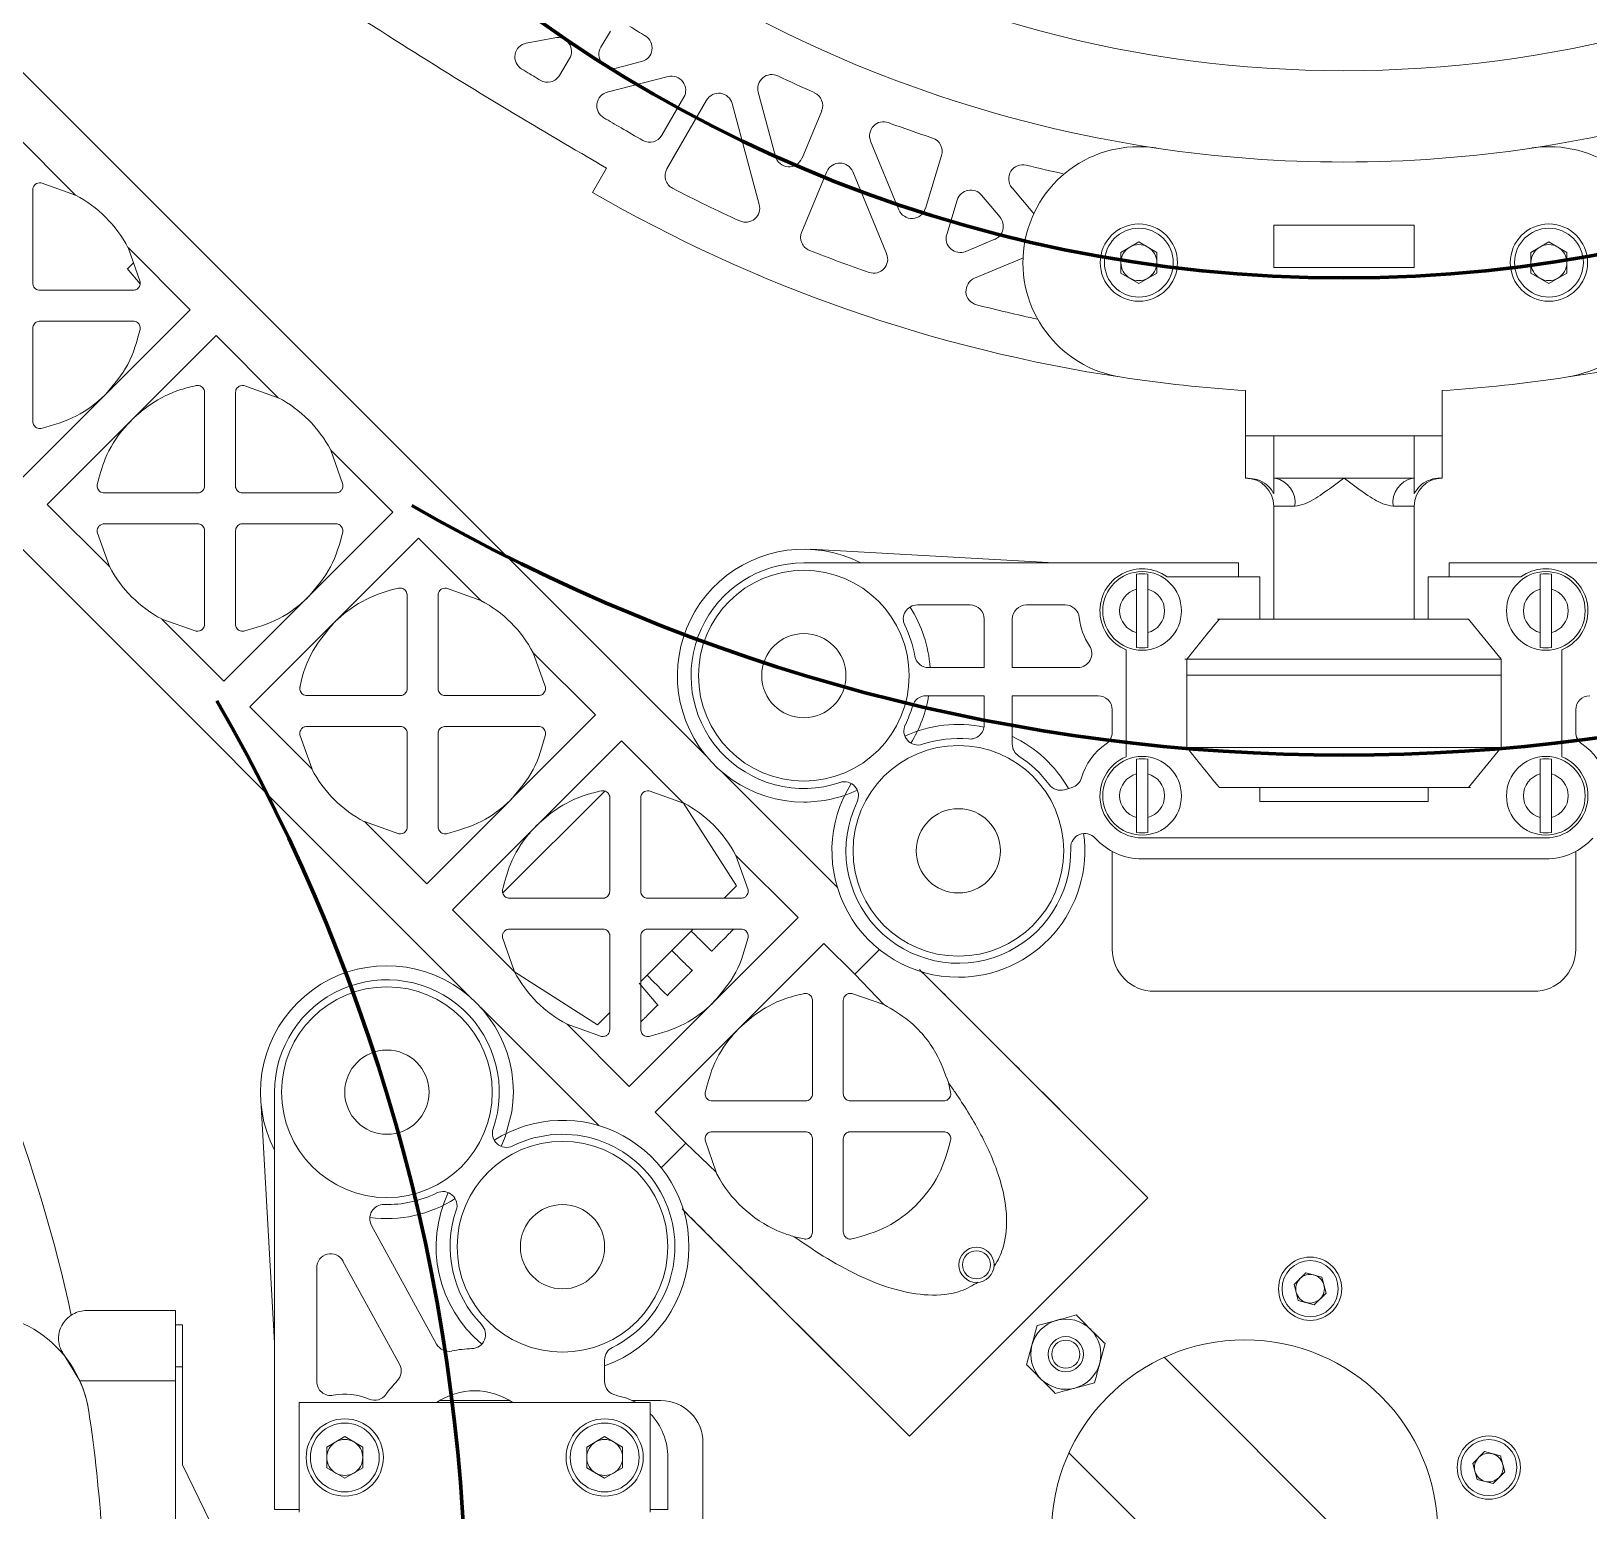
# Model space of a CAD drawing. Header units: millimetres. Extents: x 293 to 902, y 110 to 719.
# Drawn here: x 699.1 to 810, y 228.1 to 333.4 of the extents above; entities that cross this region are included whole.
import ezdxf

# ---------------------------------------------------------------- set-up
doc = ezdxf.new("R2010")
doc.units = ezdxf.units.MM

msp = doc.modelspace()

# ---------------------------------------------------------------- linework, layer by layer
at = {"color": 7, "linetype": 'Continuous', "lineweight": 15}
for p, q in [((747.24, 281.77), (687.95, 341.06)), ((734.37, 332.58), (736.4, 332.97)), ((740.36, 333.44), (739.68, 332.29)), ((737.45, 331.48), (736.74, 330.29)), ((740.78, 330.81), (742.57, 331.27)), ((740.14, 329.1), (744.48, 330.2)), ((745.59, 328.73), (744.03, 326.03)), ((747.2, 328.52), (744.38, 323.64)), ((749.03, 328.28), (750.96, 321.1)), ((750.89, 329.09), (752.11, 324.52)), ((754, 324.4), (755.4, 327.76)), ((702.29, 321.77), (697.86, 326.2)), ((758.88, 325.6), (760.9, 320.72)), ((730.47, 264.59), (670.98, 324.09)), ((762.78, 320.81), (763.93, 324.58)), ((740.08, 323.69), (739.08, 321.96)), ((753.98, 319.14), (755.76, 323.44)), ((757.61, 323.44), (760.02, 317.6)), ((699.84, 322.63), (702.29, 321.77)), ((766.78, 321.76), (768.1, 320.19)), ((768.95, 322.29), (770.43, 320.52)), ((764.31, 318.97), (765.05, 321.41)), ((770.5, 320.44), (770.43, 320.52)), ((787.58, 316.62), (787.58, 319.62)), ((787.58, 319.62), (797.58, 319.62)), ((797.58, 319.62), (797.58, 316.62)), ((765.65, 317.76), (767.72, 318.62)), ((776.7, 317.69), (777.98, 318.43)), ((777.98, 318.43), (779.26, 317.69)), ((805.89, 317.69), (807.17, 318.43)), ((807.17, 318.43), (808.45, 317.69)), ((706.02, 318.04), (706.88, 315.59)), ((710.45, 313.61), (706.02, 318.04)), ((766.29, 315.85), (769.64, 317.26)), ((769.74, 317.29), (769.64, 317.26)), ((776.7, 317.69), (776.7, 316.22)), ((779.26, 316.22), (779.26, 317.69)), ((805.89, 317.69), (805.89, 316.22)), ((808.45, 316.22), (808.45, 317.69)), ((705.96, 316.53), (706.88, 315.45)), ((777.98, 315.48), (776.7, 316.22)), ((777.98, 315.48), (779.26, 316.22)), ((797.58, 316.62), (787.58, 316.62)), ((807.17, 315.48), (805.89, 316.22)), ((807.17, 315.48), (808.45, 316.22)), ((710.45, 313.61), (698.43, 301.59)), ((712.29, 311.77), (700.27, 299.75)), ((716.71, 307.34), (712.29, 311.77)), ((714.26, 308.21), (716.71, 307.34)), ((785.58, 304.62), (785.58, 307.85)), ((799.58, 304.62), (799.58, 307.85)), ((785.58, 304.62), (799.58, 304.62)), ((785.58, 301.62), (785.58, 304.62)), ((787.58, 301.62), (787.58, 304.62)), ((797.58, 301.62), (797.58, 304.62)), ((799.58, 301.62), (799.58, 304.62)), ((720.45, 303.61), (721.31, 301.16)), ((724.87, 299.19), (720.45, 303.61)), ((785.58, 301.62), (785.74, 301.62)), ((787.58, 301.62), (787.68, 301.62)), ((787.68, 301.62), (792.58, 301.62)), ((792.58, 301.62), (797.48, 301.62)), ((797.48, 301.62), (797.58, 301.62)), ((799.58, 301.62), (799.42, 301.62)), ((704.69, 295.32), (700.27, 299.75)), ((787.58, 299.62), (787.58, 291.59)), ((797.58, 291.59), (797.58, 299.62)), ((724.87, 299.19), (712.85, 287.16)), ((704.69, 295.32), (703.83, 297.77)), ((726.71, 297.35), (714.69, 285.33)), ((731.14, 292.92), (726.71, 297.35)), ((754.63, 296.56), (771.95, 295.59)), ((754.13, 295.59), (785.08, 295.59)), ((785.08, 295.59), (785.08, 294.59)), ((800.08, 295.59), (800.08, 294.59)), ((800.08, 295.59), (831.03, 295.59)), ((786.58, 294.59), (779.98, 294.59)), ((786.58, 291.59), (786.58, 294.59)), ((798.58, 294.59), (798.58, 291.59)), ((805.17, 294.59), (798.58, 294.59)), ((728.69, 293.78), (731.14, 292.92)), ((777.81, 290.62), (777.81, 293.72)), ((778.61, 293.72), (778.61, 290.62)), ((806.55, 290.62), (806.55, 293.72)), ((807.35, 293.72), (807.35, 290.62)), ((765.97, 292.59), (762.21, 292.59)), ((772.74, 292.59), (769.97, 292.59)), ((712.85, 287.16), (708.42, 291.59)), ((710.87, 290.73), (708.42, 291.59)), ((766.97, 291.59), (766.97, 288.13)), ((768.97, 291.59), (768.97, 288.13)), ((803.77, 288.73), (801.44, 291.59)), ((734.87, 289.19), (735.73, 286.74)), ((739.3, 284.76), (734.87, 289.19)), ((777.08, 281.79), (777.08, 289.39)), ((781.39, 282.45), (781.39, 288.73)), ((803.77, 288.73), (803.77, 282.45)), ((808.08, 281.79), (808.08, 289.39)), ((766.97, 288.13), (763.02, 288.13)), ((773.63, 288.13), (768.97, 288.13)), ((766.97, 286.13), (762.83, 286.13)), ((766.97, 286.13), (766.97, 284.05)), ((775.08, 286.13), (768.97, 286.13)), ((768.97, 286.13), (768.97, 282.68)), ((719.12, 280.9), (714.69, 285.33)), ((776.08, 283.53), (776.08, 285.13)), ((809.08, 283.53), (809.08, 285.13)), ((739.3, 284.76), (727.28, 272.74)), ((719.12, 280.9), (718.26, 283.35)), ((741.14, 282.92), (729.12, 270.9)), ((745.56, 278.49), (741.14, 282.92)), ((748.13, 282.22), (748.1, 282.25)), ((803.77, 282.45), (801.44, 279.59)), ((756.51, 272.5), (748.34, 280.67)), ((777.81, 277.46), (777.81, 280.56)), ((778.61, 280.56), (778.61, 277.46)), ((806.55, 277.46), (806.55, 280.56)), ((807.35, 280.56), (807.35, 277.46)), ((773.22, 279.6), (772.68, 279.44)), ((786.58, 278.59), (786.58, 279.59)), ((798.58, 279.59), (798.58, 278.59)), ((739.96, 279.34), (732.69, 272.08)), ((743.11, 279.36), (745.56, 278.49)), ((745.56, 278.49), (749.34, 272.6)), ((798.58, 278.59), (786.58, 278.59)), ((727.28, 272.74), (722.85, 277.17)), ((725.3, 276.31), (722.85, 277.17)), ((776.08, 275.05), (776.08, 268.09)), ((806.95, 276.01), (778.21, 276.01)), ((809.08, 268.09), (809.08, 275.05)), ((749.3, 274.76), (750.16, 272.31)), ((753.72, 270.34), (749.3, 274.76)), ((778.21, 274.51), (806.95, 274.51)), ((749.34, 272.6), (748.46, 271.72)), ((733.54, 266.47), (729.12, 270.9)), ((753.72, 270.34), (741.7, 258.31)), ((746.26, 269.52), (742.52, 265.78)), ((733.54, 266.47), (732.68, 268.92)), ((755.56, 268.5), (743.54, 256.48)), ((757.75, 266.3), (755.56, 268.5)), ((739.44, 262.7), (733.54, 266.47)), ((759.83, 264.15), (757.75, 266.3)), ((778.61, 250.4), (762.54, 266.47)), ((743.77, 264.07), (742.41, 265.67)), ((779.08, 265.09), (806.08, 265.09)), ((739.54, 255.53), (731.13, 263.94)), ((757.54, 264.93), (759.83, 264.15)), ((740.32, 263.58), (739.44, 262.7)), ((741.7, 258.31), (737.27, 262.74)), ((739.72, 261.88), (737.27, 262.74)), ((764.42, 258.59), (764.58, 257.89)), ((716.45, 257.91), (716.45, 228.21)), ((715.5, 256.94), (716.45, 240.08)), ((745.73, 254.28), (743.54, 256.48)), ((745.73, 254.28), (747.88, 252.21)), ((747.88, 252.21), (747.11, 254.5)), ((745.57, 249.5), (761.64, 233.42)), ((778.61, 250.4), (761.64, 233.42)), ((723.35, 248.43), (727.98, 239.98)), ((754.15, 247.46), (753.45, 247.62)), ((719.45, 237.32), (719.45, 245.41)), ((721.32, 245.89), (725.35, 238.54)), ((789.86, 245.06), (789.03, 244.22)), ((789.33, 243.08), (789.03, 244.22)), ((789.86, 245.06), (791, 244.75)), ((791, 244.75), (791.31, 243.61)), ((789.33, 243.08), (790.47, 242.78)), ((790.47, 242.78), (791.31, 243.61)), ((703.08, 242.37), (709.41, 242.36)), ((709.91, 241.36), (709.41, 241.36)), ((770.74, 241.3), (772.13, 241.67)), ((769.99, 238.51), (770.36, 239.91)), ((775.57, 240.01), (775.19, 238.61)), ((702.59, 237.37), (701.52, 239.12)), ((739.95, 237.32), (739.95, 238.85)), ((798.01, 220.81), (779.79, 239.04)), ((702.59, 237.37), (709.41, 237.36)), ((709.91, 238.36), (709.41, 238.36)), ((709.41, 227.25), (709.41, 237.36)), ((709.91, 238.36), (709.91, 231.39)), ((774.82, 237.22), (773.43, 236.84)), ((718.2, 235.81), (718.2, 228.01)), ((743.2, 235.81), (718.2, 235.81)), ((728.22, 235.96), (733.18, 235.96)), ((741.91, 235.96), (743.95, 235.96)), ((743.2, 235.81), (743.2, 228.01)), ((720.17, 232.65), (721.45, 233.39)), ((721.45, 233.39), (722.73, 232.65)), ((738.67, 232.65), (739.95, 233.39)), ((739.95, 233.39), (741.23, 232.65)), ((746.95, 232.96), (746.95, 205.96)), ((720.17, 232.65), (720.17, 231.17)), ((722.73, 231.17), (722.73, 232.65)), ((738.67, 232.65), (738.67, 231.17)), ((741.23, 231.17), (741.23, 232.65)), ((744.45, 231.91), (744.45, 228.21)), ((791.22, 214.03), (773, 232.25)), ((802.59, 232.33), (801.75, 231.49)), ((802.59, 232.33), (803.73, 232.02)), ((803.73, 232.02), (804.03, 230.88)), ((711.9, 227.28), (709.91, 231.39)), ((721.45, 230.43), (720.17, 231.17)), ((721.45, 230.43), (722.73, 231.17)), ((739.95, 230.43), (738.67, 231.17)), ((739.95, 230.43), (741.23, 231.17)), ((802.06, 230.35), (801.75, 231.49)), ((803.2, 230.05), (804.03, 230.88)), ((802.06, 230.35), (803.2, 230.05)), ((716.45, 228.21), (718.2, 228.21)), ((743.2, 228.21), (744.45, 228.21))]:
    msp.add_line(p, q, dxfattribs=at)
at = {"color": 8, "linetype": 'Continuous', "lineweight": 15}
for p, q in [((759.51, 268.06), (757.75, 266.3)), ((745.73, 254.28), (743.98, 252.53))]:
    msp.add_line(p, q, dxfattribs=at)
at = {"color": 7, "linetype": 'Continuous', "lineweight": 15, "flags": 128}
for points in [[(699.24, 315.49), (699.24, 317.81), (699.24, 320.04), (699.24, 322.14)], [(706.39, 314.99), (704.29, 314.99), (702.06, 314.99), (699.74, 314.99)], [(699.74, 312.79), (702.02, 312.79), (704.25, 312.79), (706.39, 312.79)], [(699.24, 305.65), (699.24, 307.79), (699.24, 310.02), (699.24, 312.29)], [(711.47, 307.71), (711.47, 305.57), (711.47, 303.34), (711.47, 301.07)], [(713.67, 301.07), (713.67, 303.39), (713.67, 305.61), (713.67, 307.71)], [(710.97, 300.57), (708.7, 300.57), (706.47, 300.57), (704.32, 300.57)], [(720.82, 300.57), (718.72, 300.57), (716.49, 300.57), (714.17, 300.57)], [(704.32, 298.37), (706.42, 298.37), (708.65, 298.37), (710.97, 298.37)], [(714.17, 298.37), (716.44, 298.37), (718.67, 298.37), (720.82, 298.37)], [(711.47, 297.87), (711.47, 295.55), (711.47, 293.32), (711.47, 291.22)], [(713.67, 291.22), (713.67, 293.37), (713.67, 295.6), (713.67, 297.87)], [(725.89, 293.29), (725.89, 291.14), (725.89, 288.92), (725.89, 286.64)], [(728.09, 286.64), (728.09, 288.96), (728.09, 291.19), (728.09, 293.29)], [(801.44, 291.59), (801.12, 291.59), (799.79, 291.59), (798.21, 291.59), (796.44, 291.59), (794.54, 291.59), (792.58, 291.59), (790.61, 291.59), (788.71, 291.59), (786.95, 291.59), (785.37, 291.59), (784.04, 291.59), (783.57, 291.59)], [(803.77, 288.73), (802.83, 288.73), (801.41, 288.73), (799.73, 288.73), (797.84, 288.73), (795.8, 288.73), (793.66, 288.73), (791.49, 288.73), (789.36, 288.73), (787.32, 288.73), (785.43, 288.73), (783.75, 288.73), (782.32, 288.73), (781.25, 288.73)], [(781.39, 287.59), (782.32, 287.59), (783.75, 287.59), (785.43, 287.59), (787.32, 287.59), (789.36, 287.59), (791.49, 287.59), (793.66, 287.59), (795.8, 287.59), (797.84, 287.59), (799.73, 287.59), (801.41, 287.59), (802.83, 287.59), (803.77, 287.59)], [(803.77, 287.59), (802.83, 287.59), (801.41, 287.59), (799.73, 287.59), (797.84, 287.59), (795.8, 287.59), (793.66, 287.59), (791.49, 287.59), (789.36, 287.59), (787.32, 287.59), (785.43, 287.59), (783.75, 287.59), (782.32, 287.59), (781.39, 287.59)], [(725.39, 286.14), (723.12, 286.14), (720.89, 286.14), (718.75, 286.14)], [(735.24, 286.14), (733.14, 286.14), (730.91, 286.14), (728.59, 286.14)], [(718.75, 283.94), (720.85, 283.94), (723.08, 283.94), (725.39, 283.94)], [(728.59, 283.94), (730.87, 283.94), (733.1, 283.94), (735.24, 283.94)], [(725.89, 283.44), (725.89, 281.13), (725.89, 278.9), (725.89, 276.8)], [(728.09, 276.8), (728.09, 278.94), (728.09, 281.17), (728.09, 283.44)], [(781.39, 282.45), (782.32, 282.45), (783.75, 282.45), (785.43, 282.45), (787.32, 282.45), (789.36, 282.45), (791.49, 282.45), (793.66, 282.45), (795.8, 282.45), (797.84, 282.45), (799.73, 282.45), (801.41, 282.45), (802.83, 282.45), (803.9, 282.45)], [(783.72, 279.59), (784.04, 279.59), (785.37, 279.59), (786.95, 279.59), (788.71, 279.59), (790.61, 279.59), (792.58, 279.59), (794.54, 279.59), (796.44, 279.59), (798.21, 279.59), (799.79, 279.59), (801.12, 279.59), (801.58, 279.59)], [(740.32, 278.86), (740.32, 276.72), (740.32, 274.49), (740.32, 272.22)], [(742.52, 272.22), (742.52, 274.54), (742.52, 276.76), (742.52, 278.86)], [(739.82, 271.72), (737.55, 271.72), (735.32, 271.72), (733.17, 271.72)], [(749.67, 271.72), (747.57, 271.72), (745.34, 271.72), (743.02, 271.72)], [(733.17, 269.52), (735.27, 269.52), (737.5, 269.52), (739.82, 269.52)], [(743.02, 269.52), (745.29, 269.52), (747.52, 269.52), (749.67, 269.52)], [(740.32, 269.02), (740.32, 266.7), (740.32, 264.47), (740.32, 262.37)], [(742.52, 262.37), (742.52, 264.52), (742.52, 266.75), (742.52, 269.02)], [(754.74, 264.44), (754.74, 262.29), (754.74, 260.07), (754.74, 257.79)], [(756.94, 257.79), (756.94, 260.11), (756.94, 262.34), (756.94, 264.44)], [(754.24, 257.29), (751.97, 257.29), (749.74, 257.29), (747.6, 257.29)], [(764.09, 257.29), (761.99, 257.29), (759.76, 257.29), (757.44, 257.29)], [(733.34, 256.5), (732.87, 254.74), (732.58, 254.05)], [(747.6, 255.09), (749.7, 255.09), (751.93, 255.09), (754.24, 255.09)], [(757.44, 255.09), (759.72, 255.09), (761.95, 255.09), (764.09, 255.09)], [(754.74, 254.59), (754.74, 252.28), (754.74, 250.05), (754.74, 247.95)], [(756.94, 247.95), (756.94, 250.09), (756.94, 252.32), (756.94, 254.59)], [(709.41, 242.36), (709.41, 242.27), (709.41, 241.98), (709.41, 241.52), (709.41, 240.9), (709.41, 240.14), (709.41, 239.28), (709.41, 238.34), (709.41, 237.36)], [(709.91, 241.36), (709.91, 241.36), (709.91, 241.08), (709.91, 240.41), (709.91, 239.47), (709.91, 238.36)], [(740.77, 236.33), (741.52, 236.13), (742.19, 235.81)]]:
    msp.add_lwpolyline(points, dxfattribs=at)
at = {"color": 8, "linetype": 'Continuous', "lineweight": 15, "flags": 128}
for points in [[(789.08, 299.62), (788.44, 299.62), (787.97, 299.62), (787.68, 299.62), (787.58, 299.62)], [(797.58, 299.62), (797.48, 299.62), (797.19, 299.62), (796.71, 299.62), (796.08, 299.62)]]:
    msp.add_lwpolyline(points, dxfattribs=at)
at = {"color": 4, "lineweight": 100}
msp.add_circle((792.58, 414.62), 98.75, dxfattribs=at)
at = {"color": 7, "linetype": 'Continuous', "lineweight": 15}
for centre, radius in [((777.98, 316.96), 2.75), ((777.98, 316.96), 2.45), ((807.17, 316.96), 2.75), ((807.17, 316.96), 2.45), ((754.13, 287.56), 7.5), ((778.21, 292.17), 2.8), ((806.95, 292.17), 2.8), ((754.13, 287.56), 3), ((765.13, 275.09), 7.5), ((778.21, 279.01), 2.8), ((806.95, 279.01), 2.8), ((765.13, 275.09), 3), ((724.45, 257.91), 7.5), ((724.45, 257.91), 3), ((736.95, 246.91), 7.5), ((736.95, 246.91), 3), ((766.42, 245.62), 1.25), ((766.42, 245.62), 0.996), ((790.17, 243.92), 2.25), ((790.17, 243.92), 2), ((772.78, 239.26), 1.25), ((785.51, 226.53), 13.75), ((772.78, 239.26), 0.997), ((721.45, 231.91), 2.75), ((721.45, 231.91), 2.45), ((739.95, 231.91), 2.75), ((739.95, 231.91), 2.45), ((802.89, 231.19), 2.25), ((802.89, 231.19), 2)]:
    msp.add_circle(centre, radius, dxfattribs=at)
for centre, radius, start, end in [((792.58, 414.62), 84, 211.0232, 328.9768), ((792.58, 414.62), 90.5, 240, 261.5), ((792.58, 414.62), 90.5, 278.5, 300), ((736.59, 331.99), 1, 329.2514, 100.8726), ((792.58, 414.62), 95.5, 237.8425, 238.6191), ((742.33, 332.24), 1, 284.2514, 58.6191), ((734.56, 331.6), 1, 100.8726, 238.8039), ((740.54, 331.78), 1, 149.2514, 284.2514), ((735.88, 330.8), 1, 239.0139, 329.2514), ((744.72, 329.23), 1, 330, 104.2514), ((751.85, 329.35), 1, 64.4707, 195), ((792.58, 414.62), 93.5, 244.4707, 246.2189), ((740.39, 328.13), 1, 104.2514, 239.7283), ((748.07, 328.02), 1, 15, 150), ((754.47, 328.14), 1, 337.4316, 66.2189), ((743.16, 326.53), 1, 240, 330), ((759.81, 325.99), 1, 69.7082, 202.4316), ((792.58, 414.62), 93.5, 249.7082, 251.7458), ((762.98, 324.88), 1, 342.9585, 71.7458), ((777.98, 316.96), 8.25, 81.5, 261.5), ((792.58, 414.62), 90.5, 261.5, 278.5), ((807.17, 316.96), 8.25, 278.5, 98.5), ((753.07, 324.78), 1, 195, 337.4316), ((756.69, 323.05), 1, 22.4316, 157.4316), ((769.71, 322.93), 1, 75.9973, 219.9733), ((792.58, 414.62), 93.5, 255.9973, 257.7046), ((745.25, 323.14), 1, 150, 242.6432), ((698.14, 313.89), 8.9, 27.757, 62.243), ((792.58, 414.62), 107, 240, 261.5), ((792.58, 414.62), 104, 242.6432, 245.5767), ((766.01, 321.12), 1, 39.9733, 162.9585), ((792.58, 414.62), 107, 278.5, 300), ((749.99, 320.84), 1, 245.5767, 15), ((761.82, 321.1), 1, 202.4316, 342.9585), ((767.33, 319.54), 1, 292.7081, 39.9733), ((754.9, 318.76), 1, 157.4316, 248.5442), ((765.26, 318.68), 1, 162.9585, 292.7081), ((792.58, 414.62), 104, 248.5442, 251.0321), ((759.1, 317.21), 1, 251.0321, 22.4316), ((777.98, 316.96), 1.28, 120, 180), ((777.98, 316.96), 1.28, 60, 120), ((777.98, 316.96), 1.28, 0, 60), ((807.17, 316.96), 1.28, 120, 180), ((807.17, 316.96), 1.28, 60, 120), ((807.17, 316.96), 1.28, 0, 60), ((777.98, 316.96), 1.28, 180, 240), ((777.98, 316.96), 1.28, 300, 0), ((807.17, 316.96), 1.28, 180, 240), ((807.17, 316.96), 1.28, 300, 0), ((766.67, 314.93), 1, 112.7081, 255.4322), ((777.98, 316.96), 1.28, 240, 300), ((807.17, 316.96), 1.28, 240, 300), ((792.58, 414.62), 104, 255.4322, 257.9014), ((792.58, 414.62), 107, 261.5, 266.249), ((792.58, 414.62), 107, 273.751, 278.5), ((712.57, 299.47), 8.9, 27.757, 62.243), ((785.58, 299.62), 2, 0, 90), ((787.32, 299.88), 1.78, 351.7722, 78.2006), ((797.84, 299.88), 1.78, 101.7994, 188.228), ((799.58, 299.62), 2, 90, 180), ((754.13, 287.56), 9, 63.1692, 270), ((712.57, 299.47), 8.9, 207.757, 242.243), ((754.13, 287.56), 8.03, 89.9959, 221.3478), ((778.21, 292.17), 3, 53.7919, 247.8114), ((806.95, 292.17), 3, 292.1886, 126.2081), ((778.21, 292.17), 2.64, 81.2827, 98.7173), ((806.95, 292.17), 2.64, 81.2827, 98.7173), ((726.99, 285.04), 8.9, 27.757, 62.243), ((778.21, 292.17), 1.6, 104.4775, 255.5225), ((778.21, 292.17), 1.6, 284.4775, 75.5225), ((806.95, 292.17), 1.6, 104.4775, 255.5225), ((806.95, 292.17), 1.6, 284.4775, 75.5225), ((762.21, 291.59), 1, 90, 206.5102), ((754.13, 287.56), 9, 3.6059, 32.8656), ((765.97, 291.59), 1, 360, 90), ((769.97, 291.59), 1, 90, 180), ((772.74, 291.59), 1, 6.0468, 90), ((778.21, 292.17), 4.5, 186.0468, 213.6097), ((754.13, 287.56), 8.03, 9.9858, 26.5102), ((773.63, 289.13), 1, 270, 33.6097), ((778.21, 292.17), 2.64, 261.2827, 278.7173), ((806.95, 292.17), 2.64, 261.2827, 278.7173), ((763.02, 289.13), 1, 189.9858, 270), ((754.13, 287.56), 9, 327.7783, 350.832), ((762.83, 285.13), 1, 90, 164.3649), ((775.08, 285.13), 1, 360, 90), ((810.08, 285.13), 1, 90, 180), ((754.13, 287.56), 8.03, 334.1337, 344.3649), ((762.25, 283.62), 1, 154.1337, 288.6206), ((765.13, 275.09), 9, 78.2617, 114.99), ((765.97, 284.05), 1, 264.6312, 0), ((724.45, 287.59), 114.58, 272.1378, 357.8622), ((765.13, 275.09), 8, 84.6312, 108.6206), ((765.13, 275.09), 9, 29.5217, 64.7291), ((775.08, 283.53), 1, 304.7245, 0), ((810.08, 283.53), 1, 180, 235.2755), ((754.13, 287.56), 8.03, 221.7034, 288.7035), ((769.97, 282.68), 1, 180, 237.4517), ((765.13, 275.09), 8, 36.1533, 57.4517), ((778.21, 279.01), 4.5, 124.7245, 163.6264), ((778.21, 279.01), 3, 112.1886, 270), ((806.95, 279.01), 3, 270, 67.8114), ((806.95, 279.01), 4.5, 16.3736, 55.2755), ((726.99, 285.04), 8.9, 207.757, 242.243), ((778.21, 279.01), 1.6, 104.4775, 255.5225), ((778.21, 279.01), 2.64, 81.2827, 98.7173), ((778.21, 279.01), 1.6, 284.4775, 75.5225), ((806.95, 279.01), 1.6, 104.4775, 255.5225), ((806.95, 279.01), 2.64, 81.2827, 98.7173), ((806.95, 279.01), 1.6, 284.4775, 75.5225), ((765.13, 275.09), 9, 147.8471, 270), ((757.02, 279.01), 1, 334.2166, 108.7035), ((772.4, 280.4), 1, 216.1533, 286.6821), ((772.93, 280.56), 1, 286.6821, 343.6264), ((741.42, 270.62), 8.9, 27.757, 62.243), ((754.13, 287.56), 9, 270, 295.0589), ((765.13, 275.09), 8, 154.2166, 1.5226), ((765.13, 275.09), 9, 270, 7.892), ((774.13, 275.33), 1, 42.0179, 181.5226), ((778.21, 279.01), 2.64, 261.2827, 278.7173), ((806.95, 279.01), 2.64, 261.2827, 278.7173), ((778.21, 279.01), 4.5, 222.0179, 270), ((806.95, 279.01), 4.5, 270, 317.9821), ((597.4, 219.41), 107, 12.2096, 29.9768), ((779.08, 268.09), 3, 180, 270), ((806.08, 268.09), 3, 270, 0), ((724.45, 257.91), 9, 350.9689, 207.266), ((741.42, 270.62), 8.9, 207.757, 242.243), ((724.45, 257.91), 8, 340.9769, 180), ((732.96, 254.98), 1, 160.9769, 296.3275), ((736.95, 246.91), 9, 0, 122.697), ((736.95, 246.91), 8, 296.3878, 116.3275), ((724.45, 257.91), 8, 268.6127, 296.3275), ((736.95, 246.91), 9, 154.6075, 230.3776), ((728.44, 249.84), 1, 340.9769, 116.3275), ((724.45, 257.91), 9, 262.2433, 302.697), ((724.23, 248.91), 1, 88.6127, 208.7261), ((736.95, 246.91), 8, 160.9769, 224.0082), ((720.45, 245.41), 1, 28.7261, 180), ((736.95, 246.91), 9, 289.4712, 0), ((790.17, 243.92), 1.02, 135, 195), ((790.17, 243.92), 1.02, 75, 135), ((790.17, 243.92), 1.02, 15, 75), ((790.17, 243.92), 1.02, 315, 15), ((790.17, 243.92), 1.02, 195, 255), ((790.17, 243.92), 1.02, 255, 315), ((695.07, 233.96), 8.25, 8.4768, 188.4768), ((772.78, 239.26), 2.5, 45, 105), ((730.47, 240.66), 1, 271.4615, 44.0082), ((772.78, 239.26), 2.5, 105, 165), ((772.78, 239.26), 2.5, 345, 45), ((728.86, 240.46), 1, 208.7261, 282.1246), ((730.7, 231.91), 7.75, 91.4615, 102.1246), ((740.95, 238.85), 1, 116.3878, 180), ((772.78, 239.26), 2.5, 165, 225), ((724.47, 238.06), 1, 315.3277, 28.7261), ((772.78, 239.26), 2.5, 285, 345), ((695.07, 233.96), 8.25, 8.4768, 24.3441), ((720.45, 237.32), 1, 180, 280.4757), ((730.7, 231.91), 7.75, 135.3277, 144.5549), ((740.95, 237.32), 1, 180, 259.5243), ((772.78, 239.26), 2.5, 225, 285), ((721.45, 231.91), 4.5, 67.3097, 100.4757), ((723.57, 236.98), 1, 247.3097, 324.5549), ((730.7, 231.91), 4.75, 55.1903, 124.8097), ((597.4, 219.41), 107, 3.7278, 8.4768), ((743.95, 232.96), 3, 0, 90), ((739.95, 231.91), 4.5, 0, 43.7617), ((721.45, 231.91), 1.28, 120, 180), ((721.45, 231.91), 1.28, 60, 120), ((721.45, 231.91), 1.28, 0, 60), ((739.95, 231.91), 1.28, 120, 180), ((739.95, 231.91), 1.28, 60, 120), ((739.95, 231.91), 1.28, 0, 60), ((721.45, 231.91), 1.28, 180, 240), ((721.45, 231.91), 1.28, 300, 0), ((739.95, 231.91), 1.28, 180, 240), ((739.95, 231.91), 1.28, 300, 0), ((802.89, 231.19), 1.02, 135, 195), ((802.89, 231.19), 1.02, 75, 135), ((802.89, 231.19), 1.02, 15, 75), ((721.45, 231.91), 1.28, 240, 300), ((739.95, 231.91), 1.28, 240, 300), ((802.89, 231.19), 1.02, 195, 255), ((802.89, 231.19), 1.02, 315, 15), ((802.89, 231.19), 1.02, 255, 315)]:
    msp.add_arc(centre, radius, start, end, dxfattribs=at)
at = {"color": 3, "lineweight": 100}
for centre, start, end in [((792.58, 414.62), 240, 300), ((597.4, 219.41), 330, 30)]:
    msp.add_arc(centre, 132.72, start, end, dxfattribs=at)
at = {"color": 7, "linetype": 'Continuous', "lineweight": 15}
for points, knots in [([(740.08, 323.69), (737.73, 325.06), (732.83, 327.93), (725.34, 332.57), (717.53, 337.63), (709.65, 343.05), (701.93, 348.73), (695.09, 354.2), (689.23, 359.33), (684.39, 364.03), (680.15, 368.7), (676.66, 373.31), (673.9, 377.79), (672.83, 380.92), (672.32, 382.4)], [0, 0, 0, 0, 0.089484, 0.18707, 0.290094, 0.395921, 0.501963, 0.605703, 0.684032, 0.75837, 0.827741, 0.891359, 0.948752, 1, 1, 1, 1]), ([(735.37, 329.94), (735.12, 330.09), (734.68, 330.36), (734.24, 330.63), (734.04, 330.74)], [0, 0, 0, 0, 0.55806, 1, 1, 1, 1]), ([(742.66, 325.66), (742.15, 325.96), (741.22, 326.49), (740.3, 327.03), (739.89, 327.27)], [0, 0, 0, 0, 0.556762, 1, 1, 1, 1]), ([(699.24, 322.14), (699.25, 322.2), (699.26, 322.32), (699.36, 322.48), (699.51, 322.6), (699.68, 322.65), (699.8, 322.64), (699.84, 322.63)], [0, 0, 0, 0, 0.200355, 0.399879, 0.624657, 0.862194, 1, 1, 1, 1]), ([(706.41, 316.94), (706.33, 316.87), (706.17, 316.7), (706.01, 316.54), (705.99, 316.52), (705.98, 316.51)], [0, 0, 0, 0, 0.280934, 0.645316, 1, 1, 1, 1]), ([(699.74, 314.99), (699.69, 315), (699.58, 315.01), (699.43, 315.09), (699.31, 315.22), (699.25, 315.36), (699.25, 315.45), (699.24, 315.49)], [0, 0, 0, 0, 0.2135447, 0.427147, 0.6397308, 0.8519322, 1, 1, 1, 1]), ([(706.88, 315.59), (706.89, 315.53), (706.9, 315.41), (706.83, 315.24), (706.72, 315.1), (706.56, 315.01), (706.44, 315), (706.39, 314.99)], [0, 0, 0, 0, 0.194274, 0.38755, 0.610509, 0.847999, 1, 1, 1, 1]), ([(699.24, 312.29), (699.25, 312.35), (699.26, 312.46), (699.35, 312.61), (699.47, 312.72), (699.61, 312.78), (699.71, 312.79), (699.74, 312.79)], [0, 0, 0, 0, 0.214693, 0.429381, 0.643964, 0.858473, 1, 1, 1, 1]), ([(706.39, 312.79), (706.44, 312.79), (706.55, 312.78), (706.7, 312.7), (706.81, 312.58), (706.88, 312.44), (706.9, 312.31), (706.89, 312.23), (706.88, 312.2)], [0, 0, 0, 0, 0.185431, 0.371324, 0.547379, 0.718358, 0.895197, 1, 1, 1, 1]), ([(706.88, 312.2), (706.65, 311.35), (706.2, 309.67), (705.02, 308.28), (704.44, 307.6)], [0, 0, 0, 0, 0.508039, 1, 1, 1, 1]), ([(704.44, 307.6), (704.41, 307.58), (703.8, 306.96), (702.32, 305.86), (700.69, 305.4), (699.84, 305.16)], [0, 0, 0, 0, 0.018793, 0.484681, 1, 1, 1, 1]), ([(706.28, 305.76), (706.71, 306.15), (707.76, 307.08), (709.39, 307.86), (710.51, 308.12), (710.87, 308.21)], [0, 0, 0, 0, 0.323746, 0.779379, 1, 1, 1, 1]), ([(710.87, 308.21), (710.88, 308.21), (710.94, 308.22), (711.06, 308.22), (711.23, 308.15), (711.35, 308.05), (711.44, 307.91), (711.47, 307.8), (711.47, 307.73), (711.47, 307.71)], [0, 0, 0, 0, 0.007299, 0.220836, 0.419203, 0.600031, 0.771569, 0.945394, 1, 1, 1, 1]), ([(713.67, 307.71), (713.68, 307.78), (713.69, 307.9), (713.79, 308.05), (713.94, 308.17), (714.11, 308.22), (714.22, 308.21), (714.26, 308.21)], [0, 0, 0, 0, 0.200356, 0.399877, 0.624656, 0.862194, 1, 1, 1, 1]), ([(699.84, 305.16), (699.78, 305.15), (699.67, 305.14), (699.51, 305.2), (699.38, 305.3), (699.29, 305.43), (699.25, 305.55), (699.25, 305.62), (699.24, 305.65)], [0, 0, 0, 0, 0.194957, 0.390427, 0.573291, 0.745437, 0.918168, 1, 1, 1, 1]), ([(703.83, 301.16), (703.99, 301.78), (704.36, 303.18), (705.31, 304.74), (706.09, 305.56), (706.28, 305.76)], [0, 0, 0, 0, 0.372008, 0.846604, 1, 1, 1, 1]), ([(785.74, 301.62), (785.98, 301.6), (786.45, 301.55), (787.08, 301.19), (787.43, 300.8), (787.56, 300.57), (787.58, 300.53)], [0, 0, 0, 0, 0.317039, 0.634076, 0.950164, 1, 1, 1, 1]), ([(787.58, 300.53), (787.58, 300.91), (787.58, 301.48), (787.58, 301.58), (787.58, 301.62)], [0, 0, 0, 0, 0.661925, 1, 1, 1, 1]), ([(792.58, 301.62), (792.57, 301.62), (792.06, 301.23), (791.14, 300.55), (789.94, 299.78), (789.32, 299.66), (789.08, 299.62)], [0, 0, 0, 0, 0.003216, 0.436307, 0.786096, 1, 1, 1, 1]), ([(796.08, 299.62), (795.84, 299.66), (795.21, 299.78), (794.02, 300.55), (793.1, 301.23), (792.58, 301.62), (792.58, 301.62)], [0, 0, 0, 0, 0.213904, 0.563694, 0.996781, 1, 1, 1, 1]), ([(797.58, 300.53), (797.71, 300.72), (797.97, 301.11), (798.57, 301.48), (799.08, 301.61), (799.36, 301.62), (799.42, 301.62)], [0, 0, 0, 0, 0.307501, 0.614676, 0.929216, 1, 1, 1, 1]), ([(797.58, 301.62), (797.58, 301.56), (797.58, 301.43), (797.58, 300.85), (797.58, 300.53)], [0, 0, 0, 0, 0.444292, 1, 1, 1, 1]), ([(704.32, 300.57), (704.27, 300.57), (704.17, 300.58), (704.02, 300.66), (703.91, 300.78), (703.84, 300.92), (703.82, 301.05), (703.83, 301.13), (703.83, 301.16)], [0, 0, 0, 0, 0.176441, 0.368556, 0.545, 0.715965, 0.892664, 1, 1, 1, 1]), ([(711.47, 301.07), (711.46, 301.01), (711.45, 300.9), (711.37, 300.75), (711.24, 300.64), (711.1, 300.58), (711.01, 300.57), (710.97, 300.57)], [0, 0, 0, 0, 0.21469, 0.429381, 0.643962, 0.858475, 1, 1, 1, 1]), ([(714.17, 300.57), (714.11, 300.57), (714, 300.58), (713.85, 300.67), (713.74, 300.8), (713.68, 300.94), (713.67, 301.03), (713.67, 301.07)], [0, 0, 0, 0, 0.2135447, 0.427147, 0.6397308, 0.8519322, 1, 1, 1, 1]), ([(721.31, 301.16), (721.31, 301.1), (721.32, 300.98), (721.26, 300.82), (721.14, 300.67), (720.98, 300.58), (720.86, 300.57), (720.82, 300.57)], [0, 0, 0, 0, 0.194275, 0.387554, 0.610514, 0.848006, 1, 1, 1, 1]), ([(703.83, 297.77), (703.83, 297.83), (703.82, 297.95), (703.88, 298.12), (704, 298.26), (704.16, 298.35), (704.28, 298.36), (704.32, 298.37)], [0, 0, 0, 0, 0.194275, 0.387554, 0.610514, 0.848006, 1, 1, 1, 1]), ([(710.97, 298.37), (711.03, 298.36), (711.14, 298.35), (711.29, 298.27), (711.4, 298.14), (711.46, 298), (711.47, 297.91), (711.47, 297.87)], [0, 0, 0, 0, 0.2135447, 0.427147, 0.6397308, 0.8519322, 1, 1, 1, 1]), ([(713.67, 297.87), (713.68, 297.92), (713.69, 298.04), (713.77, 298.19), (713.9, 298.3), (714.04, 298.36), (714.13, 298.37), (714.17, 298.37)], [0, 0, 0, 0, 0.21469, 0.429381, 0.643962, 0.858475, 1, 1, 1, 1]), ([(720.82, 298.37), (720.87, 298.36), (720.98, 298.35), (721.12, 298.27), (721.23, 298.16), (721.3, 298.01), (721.32, 297.88), (721.31, 297.8), (721.31, 297.77)], [0, 0, 0, 0, 0.185431, 0.371309, 0.547364, 0.718345, 0.895196, 1, 1, 1, 1]), ([(721.31, 297.77), (721.08, 296.92), (720.63, 295.25), (719.44, 293.86), (718.86, 293.18)], [0, 0, 0, 0, 0.508039, 1, 1, 1, 1]), ([(777.81, 293.72), (777.81, 293.82), (777.81, 294.06), (777.81, 294.42), (777.81, 294.66), (777.81, 294.76), (777.81, 294.78)], [0, 0, 0, 0, 0.236475, 0.573306, 0.897692, 1, 1, 1, 1]), ([(778.61, 294.78), (778.61, 294.76), (778.61, 294.66), (778.61, 294.42), (778.61, 294.06), (778.61, 293.82), (778.61, 293.72)], [0, 0, 0, 0, 0.102308, 0.426694, 0.763525, 1, 1, 1, 1]), ([(806.55, 293.72), (806.55, 293.82), (806.55, 294.06), (806.55, 294.42), (806.55, 294.66), (806.55, 294.76), (806.55, 294.78)], [0, 0, 0, 0, 0.236474, 0.573306, 0.897692, 1, 1, 1, 1]), ([(807.35, 294.78), (807.35, 294.76), (807.35, 294.66), (807.35, 294.42), (807.35, 294.06), (807.35, 293.82), (807.35, 293.72)], [0, 0, 0, 0, 0.102308, 0.426694, 0.763525, 1, 1, 1, 1]), ([(718.86, 293.18), (718.84, 293.15), (718.22, 292.54), (716.75, 291.43), (715.12, 290.97), (714.26, 290.73)], [0, 0, 0, 0, 0.018793, 0.484681, 1, 1, 1, 1]), ([(720.7, 291.34), (720.78, 291.41), (721.46, 292.07), (722.95, 293.1), (724.5, 293.62), (725.29, 293.78), (725.3, 293.78)], [0, 0, 0, 0, 0.062328, 0.525487, 0.993284, 1, 1, 1, 1]), ([(725.3, 293.78), (725.3, 293.78), (725.36, 293.79), (725.49, 293.79), (725.65, 293.73), (725.78, 293.62), (725.86, 293.49), (725.89, 293.37), (725.89, 293.31), (725.89, 293.29)], [0, 0, 0, 0, 0.0072903, 0.2208375, 0.4192046, 0.600032, 0.7715699, 0.9453943, 1, 1, 1, 1]), ([(728.09, 293.29), (728.1, 293.35), (728.11, 293.47), (728.21, 293.63), (728.36, 293.75), (728.53, 293.8), (728.65, 293.79), (728.69, 293.78)], [0, 0, 0, 0, 0.200355, 0.399879, 0.624658, 0.862195, 1, 1, 1, 1]), ([(711.47, 291.22), (711.46, 291.16), (711.45, 291.04), (711.35, 290.88), (711.2, 290.77), (711.03, 290.71), (710.92, 290.73), (710.87, 290.73)], [0, 0, 0, 0, 0.200356, 0.399877, 0.624656, 0.862194, 1, 1, 1, 1]), ([(714.26, 290.73), (714.21, 290.73), (714.1, 290.72), (713.93, 290.77), (713.8, 290.87), (713.71, 291), (713.67, 291.13), (713.67, 291.2), (713.67, 291.22)], [0, 0, 0, 0, 0.194957, 0.390427, 0.573291, 0.745437, 0.918168, 1, 1, 1, 1]), ([(718.26, 286.74), (718.26, 286.76), (718.44, 287.65), (719.01, 289.34), (720.16, 290.7), (720.7, 291.34)], [0, 0, 0, 0, 0.013782, 0.536235, 1, 1, 1, 1]), ([(777.81, 289.56), (777.81, 289.58), (777.81, 289.68), (777.81, 289.92), (777.81, 290.28), (777.81, 290.52), (777.81, 290.62)], [0, 0, 0, 0, 0.102308, 0.426695, 0.763525, 1, 1, 1, 1]), ([(778.61, 290.62), (778.61, 290.52), (778.61, 290.28), (778.61, 289.92), (778.61, 289.68), (778.61, 289.58), (778.61, 289.56)], [0, 0, 0, 0, 0.236475, 0.573305, 0.897692, 1, 1, 1, 1]), ([(783.72, 291.59), (783.71, 291.58), (782.91, 290.64), (782.14, 289.68), (781.39, 288.73)], [0, 0, 0, 0, 0.0151958, 1, 1, 1, 1]), ([(806.55, 289.56), (806.55, 289.58), (806.55, 289.68), (806.55, 289.92), (806.55, 290.28), (806.55, 290.52), (806.55, 290.62)], [0, 0, 0, 0, 0.102308, 0.426694, 0.763524, 1, 1, 1, 1]), ([(807.35, 290.62), (807.35, 290.52), (807.35, 290.28), (807.35, 289.92), (807.35, 289.68), (807.35, 289.58), (807.35, 289.56)], [0, 0, 0, 0, 0.236476, 0.573306, 0.897692, 1, 1, 1, 1]), ([(718.75, 286.14), (718.7, 286.15), (718.59, 286.16), (718.44, 286.24), (718.33, 286.35), (718.26, 286.5), (718.24, 286.63), (718.25, 286.71), (718.26, 286.74)], [0, 0, 0, 0, 0.176441, 0.368572, 0.545, 0.715965, 0.892664, 1, 1, 1, 1]), ([(725.89, 286.64), (725.89, 286.59), (725.88, 286.47), (725.79, 286.32), (725.66, 286.21), (725.52, 286.15), (725.43, 286.15), (725.39, 286.14)], [0, 0, 0, 0, 0.214693, 0.429381, 0.643964, 0.858473, 1, 1, 1, 1]), ([(728.59, 286.14), (728.54, 286.15), (728.43, 286.16), (728.28, 286.24), (728.16, 286.37), (728.1, 286.51), (728.1, 286.6), (728.09, 286.64)], [0, 0, 0, 0, 0.213561, 0.427145, 0.63973, 0.851932, 1, 1, 1, 1]), ([(735.73, 286.74), (735.74, 286.68), (735.75, 286.56), (735.68, 286.39), (735.57, 286.25), (735.41, 286.16), (735.29, 286.15), (735.24, 286.14)], [0, 0, 0, 0, 0.194274, 0.387551, 0.610509, 0.847999, 1, 1, 1, 1]), ([(718.26, 283.35), (718.25, 283.41), (718.24, 283.53), (718.31, 283.7), (718.42, 283.84), (718.58, 283.93), (718.7, 283.94), (718.75, 283.94)], [0, 0, 0, 0, 0.194274, 0.38755, 0.610509, 0.847999, 1, 1, 1, 1]), ([(725.39, 283.94), (725.45, 283.94), (725.56, 283.93), (725.71, 283.84), (725.82, 283.72), (725.89, 283.58), (725.89, 283.48), (725.89, 283.44)], [0, 0, 0, 0, 0.2135447, 0.427147, 0.6397308, 0.8519322, 1, 1, 1, 1]), ([(728.09, 283.44), (728.1, 283.5), (728.11, 283.61), (728.2, 283.76), (728.32, 283.87), (728.46, 283.93), (728.56, 283.94), (728.59, 283.94)], [0, 0, 0, 0, 0.21469, 0.429381, 0.643962, 0.858475, 1, 1, 1, 1]), ([(735.24, 283.94), (735.29, 283.94), (735.4, 283.93), (735.55, 283.85), (735.66, 283.73), (735.73, 283.59), (735.75, 283.46), (735.74, 283.38), (735.73, 283.35)], [0, 0, 0, 0, 0.1854437, 0.3713211, 0.5473758, 0.7183555, 0.8952065, 1, 1, 1, 1]), ([(735.73, 283.35), (735.5, 282.5), (735.05, 280.82), (733.87, 279.43), (733.29, 278.75)], [0, 0, 0, 0, 0.508039, 1, 1, 1, 1]), ([(783.72, 279.59), (783.71, 279.6), (782.91, 280.54), (782.14, 281.5), (781.39, 282.45)], [0, 0, 0, 0, 0.0151986, 1, 1, 1, 1]), ([(777.81, 280.56), (777.81, 280.66), (777.81, 280.9), (777.81, 281.26), (777.81, 281.5), (777.81, 281.6), (777.81, 281.62)], [0, 0, 0, 0, 0.236475, 0.573305, 0.897691, 1, 1, 1, 1]), ([(778.61, 281.62), (778.61, 281.6), (778.61, 281.5), (778.61, 281.26), (778.61, 280.9), (778.61, 280.66), (778.61, 280.56)], [0, 0, 0, 0, 0.102309, 0.426695, 0.763525, 1, 1, 1, 1]), ([(806.55, 280.56), (806.55, 280.66), (806.55, 280.9), (806.55, 281.26), (806.55, 281.5), (806.55, 281.6), (806.55, 281.62)], [0, 0, 0, 0, 0.236475, 0.573305, 0.897692, 1, 1, 1, 1]), ([(807.35, 281.62), (807.35, 281.6), (807.35, 281.5), (807.35, 281.26), (807.35, 280.9), (807.35, 280.66), (807.35, 280.56)], [0, 0, 0, 0, 0.102308, 0.426694, 0.763525, 1, 1, 1, 1]), ([(733.29, 278.75), (733.26, 278.73), (732.65, 278.11), (731.17, 277.01), (729.54, 276.55), (728.69, 276.31)], [0, 0, 0, 0, 0.018793, 0.484681, 1, 1, 1, 1]), ([(735.13, 276.91), (735.56, 277.3), (736.61, 278.23), (738.24, 279.01), (739.36, 279.27), (739.72, 279.36)], [0, 0, 0, 0, 0.323746, 0.779379, 1, 1, 1, 1]), ([(739.72, 279.36), (739.73, 279.36), (739.79, 279.37), (739.91, 279.37), (740.08, 279.3), (740.2, 279.2), (740.29, 279.06), (740.32, 278.95), (740.32, 278.88), (740.32, 278.86)], [0, 0, 0, 0, 0.00729, 0.220838, 0.419205, 0.600033, 0.771572, 0.945382, 1, 1, 1, 1]), ([(742.52, 278.86), (742.53, 278.93), (742.54, 279.05), (742.64, 279.2), (742.79, 279.32), (742.96, 279.37), (743.07, 279.36), (743.11, 279.36)], [0, 0, 0, 0, 0.200354, 0.399877, 0.624655, 0.862185, 1, 1, 1, 1]), ([(777.81, 276.4), (777.81, 276.43), (777.81, 276.52), (777.81, 276.76), (777.81, 277.12), (777.81, 277.36), (777.81, 277.46)], [0, 0, 0, 0, 0.102308, 0.426695, 0.763525, 1, 1, 1, 1]), ([(778.61, 277.46), (778.61, 277.36), (778.61, 277.12), (778.61, 276.76), (778.61, 276.52), (778.61, 276.43), (778.61, 276.4)], [0, 0, 0, 0, 0.236475, 0.573305, 0.897692, 1, 1, 1, 1]), ([(806.55, 276.4), (806.55, 276.43), (806.55, 276.52), (806.55, 276.76), (806.55, 277.12), (806.55, 277.36), (806.55, 277.46)], [0, 0, 0, 0, 0.102308, 0.426694, 0.763525, 1, 1, 1, 1]), ([(807.35, 277.46), (807.35, 277.36), (807.35, 277.12), (807.35, 276.76), (807.35, 276.52), (807.35, 276.43), (807.35, 276.4)], [0, 0, 0, 0, 0.236476, 0.5733, 0.897692, 1, 1, 1, 1]), ([(725.89, 276.8), (725.89, 276.74), (725.87, 276.61), (725.78, 276.46), (725.63, 276.34), (725.46, 276.29), (725.34, 276.3), (725.3, 276.31)], [0, 0, 0, 0, 0.200355, 0.399879, 0.624657, 0.862194, 1, 1, 1, 1]), ([(728.69, 276.31), (728.63, 276.3), (728.52, 276.29), (728.36, 276.35), (728.23, 276.45), (728.14, 276.58), (728.1, 276.7), (728.1, 276.77), (728.09, 276.8)], [0, 0, 0, 0, 0.194945, 0.390414, 0.573294, 0.745438, 0.918168, 1, 1, 1, 1]), ([(732.68, 272.31), (732.84, 272.93), (733.21, 274.33), (734.16, 275.89), (734.94, 276.71), (735.13, 276.91)], [0, 0, 0, 0, 0.372009, 0.846605, 1, 1, 1, 1]), ([(733.17, 271.72), (733.12, 271.72), (733.02, 271.73), (732.87, 271.81), (732.76, 271.93), (732.69, 272.07), (732.67, 272.2), (732.68, 272.28), (732.68, 272.31)], [0, 0, 0, 0, 0.176455, 0.368571, 0.544998, 0.715964, 0.892663, 1, 1, 1, 1]), ([(740.32, 272.22), (740.31, 272.16), (740.3, 272.05), (740.22, 271.9), (740.09, 271.79), (739.95, 271.73), (739.86, 271.72), (739.82, 271.72)], [0, 0, 0, 0, 0.214684, 0.42938, 0.643965, 0.858484, 1, 1, 1, 1]), ([(743.02, 271.72), (742.96, 271.72), (742.85, 271.73), (742.7, 271.82), (742.59, 271.95), (742.53, 272.09), (742.52, 272.18), (742.52, 272.22)], [0, 0, 0, 0, 0.21356, 0.427144, 0.639746, 0.851947, 1, 1, 1, 1]), ([(750.16, 272.31), (750.16, 272.25), (750.17, 272.13), (750.11, 271.97), (749.99, 271.82), (749.83, 271.73), (749.71, 271.72), (749.67, 271.72)], [0, 0, 0, 0, 0.194265, 0.387548, 0.610507, 0.847998, 1, 1, 1, 1]), ([(732.68, 268.92), (732.68, 268.98), (732.67, 269.1), (732.73, 269.27), (732.85, 269.41), (733.01, 269.5), (733.13, 269.51), (733.17, 269.52)], [0, 0, 0, 0, 0.194274, 0.38755, 0.610509, 0.847999, 1, 1, 1, 1]), ([(739.82, 269.52), (739.88, 269.51), (739.99, 269.5), (740.14, 269.42), (740.25, 269.29), (740.31, 269.15), (740.32, 269.06), (740.32, 269.02)], [0, 0, 0, 0, 0.2135447, 0.427147, 0.6397308, 0.8519322, 1, 1, 1, 1]), ([(742.52, 269.02), (742.53, 269.07), (742.54, 269.19), (742.62, 269.34), (742.75, 269.45), (742.89, 269.51), (742.98, 269.52), (743.02, 269.52)], [0, 0, 0, 0, 0.21469, 0.429381, 0.643962, 0.858475, 1, 1, 1, 1]), ([(748.45, 268.83), (748.54, 268.93), (748.74, 269.13), (748.99, 269.37), (749.09, 269.48), (749.13, 269.52)], [0, 0, 0, 0, 0.374545, 0.749091, 1, 1, 1, 1]), ([(749.67, 269.52), (749.72, 269.51), (749.83, 269.5), (749.97, 269.42), (750.08, 269.31), (750.15, 269.16), (750.17, 269.03), (750.16, 268.95), (750.16, 268.92)], [0, 0, 0, 0, 0.18543, 0.371323, 0.547377, 0.718356, 0.895207, 1, 1, 1, 1]), ([(746.11, 269.37), (746.36, 269.14), (746.84, 268.66), (747.33, 268.18), (747.57, 267.94)], [0, 0, 0, 0, 0.49609, 1, 1, 1, 1]), ([(747.56, 267.95), (747.56, 267.95), (747.55, 267.93), (747.61, 267.99), (747.75, 268.13), (747.98, 268.37), (748.22, 268.61), (748.38, 268.77), (748.45, 268.83)], [0, 0, 0, 0, 0.006754, 0.221485, 0.436214, 0.650933, 0.865635, 1, 1, 1, 1]), ([(750.16, 268.92), (749.93, 268.07), (749.48, 266.4), (748.29, 265.01), (747.71, 264.33)], [0, 0, 0, 0, 0.508039, 1, 1, 1, 1]), ([(746.2, 266.56), (745.95, 266.79), (745.46, 267.27), (744.98, 267.75), (744.74, 268)], [0, 0, 0, 0, 0.493583, 1, 1, 1, 1]), ([(742.97, 266.23), (743.22, 265.99), (743.7, 265.49), (744.2, 265.01), (744.45, 264.76)], [0, 0, 0, 0, 0.498899, 1, 1, 1, 1]), ([(745.3, 265.69), (745.35, 265.73), (745.49, 265.88), (745.73, 266.12), (745.97, 266.36), (746.12, 266.51), (746.19, 266.58), (746.18, 266.56), (746.17, 266.56)], [0, 0, 0, 0, 0.106063, 0.320492, 0.534973, 0.749671, 0.964523, 1, 1, 1, 1]), ([(773.81, 255.2), (772.42, 256.59), (769.59, 259.42), (765.74, 263.27), (763.31, 265.7), (762.36, 266.64)], [0, 0, 0, 0, 0.370214, 0.755948, 1, 1, 1, 1]), ([(744.43, 264.81), (744.42, 264.81), (744.42, 264.81), (744.52, 264.9), (744.7, 265.09), (744.96, 265.35), (745.17, 265.56), (745.28, 265.67), (745.3, 265.69)], [0, 0, 0, 0, 0.112526, 0.327632, 0.542568, 0.757316, 0.971935, 1, 1, 1, 1]), ([(742.82, 263.21), (742.92, 263.31), (743.12, 263.51), (743.38, 263.77), (743.59, 263.98), (743.71, 264.1), (743.71, 264.1), (743.72, 264.1)], [0, 0, 0, 0, 0.209168, 0.418318, 0.628038, 0.839009, 1, 1, 1, 1]), ([(747.71, 264.33), (747.69, 264.3), (747.07, 263.69), (745.6, 262.58), (743.97, 262.12), (743.11, 261.88)], [0, 0, 0, 0, 0.018793, 0.484681, 1, 1, 1, 1]), ([(749.55, 262.49), (749.99, 262.87), (751.04, 263.81), (752.66, 264.58), (753.78, 264.84), (754.15, 264.93)], [0, 0, 0, 0, 0.323746, 0.779379, 1, 1, 1, 1]), ([(754.15, 264.93), (754.15, 264.93), (754.21, 264.94), (754.33, 264.94), (754.5, 264.88), (754.63, 264.77), (754.71, 264.64), (754.74, 264.52), (754.74, 264.46), (754.74, 264.44)], [0, 0, 0, 0, 0.00729, 0.220838, 0.41919, 0.600034, 0.771572, 0.945382, 1, 1, 1, 1]), ([(756.94, 264.44), (756.95, 264.5), (756.96, 264.62), (757.06, 264.78), (757.21, 264.9), (757.38, 264.95), (757.5, 264.94), (757.54, 264.93)], [0, 0, 0, 0, 0.200354, 0.399877, 0.624655, 0.862185, 1, 1, 1, 1]), ([(764.42, 258.59), (764.16, 259.3), (763.55, 260.96), (761.91, 262.92), (760.43, 263.79), (759.83, 264.15)], [0, 0, 0, 0, 0.309225, 0.714616, 1, 1, 1, 1]), ([(742.52, 262.91), (742.56, 262.95), (742.65, 263.04), (742.76, 263.15), (742.82, 263.21)], [0, 0, 0, 0, 0.415562, 1, 1, 1, 1]), ([(740.32, 262.37), (740.31, 262.31), (740.3, 262.19), (740.2, 262.03), (740.05, 261.92), (739.88, 261.86), (739.77, 261.88), (739.72, 261.88)], [0, 0, 0, 0, 0.200356, 0.399881, 0.624662, 0.862194, 1, 1, 1, 1]), ([(743.11, 261.88), (743.06, 261.88), (742.95, 261.87), (742.78, 261.92), (742.65, 262.02), (742.56, 262.15), (742.52, 262.28), (742.52, 262.35), (742.52, 262.37)], [0, 0, 0, 0, 0.194945, 0.390414, 0.573294, 0.745438, 0.918168, 1, 1, 1, 1]), ([(747.11, 257.89), (747.27, 258.5), (747.63, 259.91), (748.59, 261.46), (749.36, 262.29), (749.55, 262.49)], [0, 0, 0, 0, 0.372009, 0.846605, 1, 1, 1, 1]), ([(767.66, 245.49), (767.67, 245.51), (767.94, 245.9), (768.44, 246.98), (768.7, 249.24), (768.08, 252.08), (766.71, 255.1), (765.38, 257.22), (764.58, 258.36), (764.42, 258.59)], [0, 0, 0, 0, 0.0031628, 0.0998042, 0.24277, 0.476122, 0.7086739, 0.941861, 1, 1, 1, 1]), ([(747.6, 257.29), (747.55, 257.3), (747.44, 257.31), (747.29, 257.39), (747.18, 257.5), (747.11, 257.65), (747.09, 257.78), (747.1, 257.86), (747.11, 257.89)], [0, 0, 0, 0, 0.176455, 0.368571, 0.544998, 0.715964, 0.892663, 1, 1, 1, 1]), ([(754.74, 257.79), (754.74, 257.74), (754.73, 257.62), (754.64, 257.47), (754.51, 257.36), (754.37, 257.3), (754.28, 257.3), (754.24, 257.29)], [0, 0, 0, 0, 0.214684, 0.42938, 0.643965, 0.858484, 1, 1, 1, 1]), ([(757.44, 257.29), (757.39, 257.3), (757.28, 257.31), (757.13, 257.39), (757.01, 257.52), (756.95, 257.66), (756.95, 257.75), (756.94, 257.79)], [0, 0, 0, 0, 0.213557, 0.427156, 0.639736, 0.851935, 1, 1, 1, 1]), ([(764.58, 257.89), (764.59, 257.83), (764.6, 257.71), (764.53, 257.54), (764.42, 257.4), (764.26, 257.31), (764.14, 257.3), (764.09, 257.29)], [0, 0, 0, 0, 0.194273, 0.387554, 0.610511, 0.848, 1, 1, 1, 1]), ([(747.11, 254.5), (747.1, 254.56), (747.09, 254.68), (747.16, 254.85), (747.27, 254.99), (747.43, 255.08), (747.55, 255.09), (747.6, 255.09)], [0, 0, 0, 0, 0.194273, 0.387554, 0.610511, 0.848, 1, 1, 1, 1]), ([(754.24, 255.09), (754.3, 255.09), (754.41, 255.08), (754.56, 254.99), (754.67, 254.87), (754.74, 254.73), (754.74, 254.63), (754.74, 254.59)], [0, 0, 0, 0, 0.213557, 0.427156, 0.639736, 0.851935, 1, 1, 1, 1]), ([(756.94, 254.59), (756.95, 254.65), (756.96, 254.76), (757.05, 254.91), (757.17, 255.02), (757.31, 255.08), (757.41, 255.09), (757.44, 255.09)], [0, 0, 0, 0, 0.214684, 0.42938, 0.643965, 0.858484, 1, 1, 1, 1]), ([(764.09, 255.09), (764.14, 255.09), (764.25, 255.08), (764.4, 255), (764.51, 254.88), (764.58, 254.74), (764.6, 254.61), (764.59, 254.53), (764.58, 254.5)], [0, 0, 0, 0, 0.185431, 0.371324, 0.547379, 0.718358, 0.895197, 1, 1, 1, 1]), ([(764.58, 254.5), (764.34, 253.65), (763.87, 251.96), (762.21, 249.8), (760.03, 248.16), (758.4, 247.7), (757.54, 247.46)], [0, 0, 0, 0, 0.254022, 0.509246, 0.742262, 1, 1, 1, 1]), ([(747.88, 252.21), (747.97, 252.04), (748.52, 251), (749.96, 249.31), (751.94, 248.09), (753.17, 247.71), (753.45, 247.62)], [0, 0, 0, 0, 0.0764891, 0.4773286, 0.8784814, 1, 1, 1, 1]), ([(756.84, 238.23), (755.45, 239.62), (752.62, 242.44), (748.79, 246.27), (746.38, 248.69), (745.46, 249.61)], [0, 0, 0, 0, 0.372324, 0.760255, 1, 1, 1, 1]), ([(753.45, 247.62), (754.13, 247.15), (755.61, 246.14), (758, 244.81), (760.51, 243.82), (762.97, 243.38), (765.04, 243.53), (766.14, 244.15), (766.54, 244.38)], [0, 0, 0, 0, 0.172612, 0.374248, 0.575351, 0.739345, 0.904798, 1, 1, 1, 1]), ([(754.74, 247.95), (754.74, 247.89), (754.72, 247.76), (754.63, 247.61), (754.48, 247.49), (754.31, 247.44), (754.19, 247.45), (754.15, 247.46)], [0, 0, 0, 0, 0.200354, 0.399877, 0.624655, 0.862185, 1, 1, 1, 1]), ([(757.54, 247.46), (757.48, 247.45), (757.37, 247.44), (757.21, 247.5), (757.08, 247.6), (756.99, 247.73), (756.95, 247.85), (756.95, 247.92), (756.94, 247.95)], [0, 0, 0, 0, 0.194945, 0.390429, 0.573293, 0.745438, 0.918168, 1, 1, 1, 1]), ([(701.52, 239.12), (701.4, 239.3), (701.16, 239.67), (701.04, 240.35), (701.16, 241.12), (701.68, 241.91), (702.4, 242.3), (702.91, 242.36), (703.08, 242.37), (703.08, 242.37)], [0, 0, 0, 0, 0.1050294, 0.2096885, 0.3559264, 0.5620976, 0.8577952, 0.9978595, 1, 1, 1, 1]), ([(772.13, 241.67), (772.17, 241.68), (772.64, 241.81), (773.1, 241.93), (773.53, 242.05)], [0, 0, 0, 0, 0.07014, 1, 1, 1, 1]), ([(773.53, 242.05), (773.61, 241.96), (773.95, 241.63), (774.29, 241.28), (774.55, 241.03)], [0, 0, 0, 0, 0.257552, 1, 1, 1, 1]), ([(770.36, 239.91), (770.37, 239.94), (770.5, 240.41), (770.62, 240.87), (770.74, 241.3)], [0, 0, 0, 0, 0.070136, 1, 1, 1, 1]), ([(774.55, 241.03), (774.64, 240.93), (774.99, 240.59), (775.32, 240.25), (775.57, 240.01)], [0, 0, 0, 0, 0.268638, 1, 1, 1, 1]), ([(769.99, 238.51), (770.08, 238.43), (770.41, 238.09), (770.76, 237.75), (771.01, 237.49)], [0, 0, 0, 0, 0.257552, 1, 1, 1, 1]), ([(775.19, 238.61), (775.19, 238.58), (775.06, 238.11), (774.94, 237.65), (774.82, 237.22)], [0, 0, 0, 0, 0.0701309, 1, 1, 1, 1]), ([(771.01, 237.49), (771.1, 237.4), (771.45, 237.05), (771.79, 236.72), (772.03, 236.47)], [0, 0, 0, 0, 0.268638, 1, 1, 1, 1]), ([(773.43, 236.84), (773.39, 236.83), (772.92, 236.71), (772.46, 236.58), (772.03, 236.47)], [0, 0, 0, 0, 0.07014, 1, 1, 1, 1])]:
    msp.add_open_spline(points, degree=3, knots=knots, dxfattribs=at)

doc.saveas('drawing.dxf')
